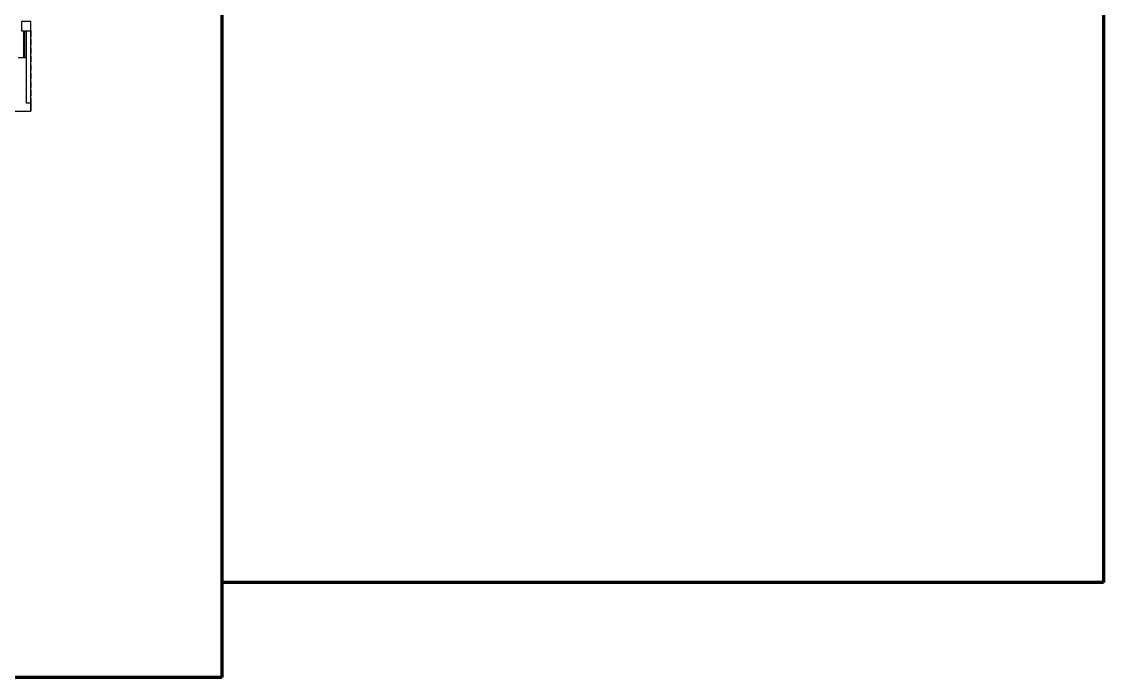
# Model space of a CAD drawing. Header units: metres. Extents: x 51 to 18146, y -212 to 18074.
# Drawn here: x 162.98 to 210.72, y -158.18 to -129.24 of the extents above; entities that cross this region are included whole.
import ezdxf

# ---------------------------------------------------------------- set-up
doc = ezdxf.new("R2010")
doc.units = ezdxf.units.M
doc.linetypes.add('HIDDEN', pattern=[0.375, 0.25, -0.125])
doc.layers.get('0').update_dxf_attribs({"color": 250})
for name, color, linetype in [('AY', 1, 'Continuous'), ('COL', 2, 'Continuous'), ('PA', 7, 'Continuous'), ('VE', 5, 'Continuous')]:
    doc.layers.add(name, color=color, linetype=linetype)
doc.layers.add('ZONAS', color=20, linetype='Continuous', lineweight=50)
doc.layers.get('0').freeze()

# ---------------------------------------------------------------- blocks, each defined once
blk = doc.blocks.new('-COL40-')
at = {"color": 0}
blk.add_lwpolyline([(-0.2, 0.2), (-0.2, -0.2), (0.2, -0.2), (0.2, 0.2)], close=True, dxfattribs=at)

msp = doc.modelspace()

# ---------------------------------------------------------------- linework, layer by layer
at = {"layer": 'AY', "color": 0, "linetype": 'HIDDEN'}
msp.add_line((163.383, -129.639), (163.383, -132.839), dxfattribs=at)
at = {"layer": 'AY', "color": 15}
msp.add_lwpolyline([(153.533, -133.189), (163.383, -133.189), (163.383, -129.238)], dxfattribs=at)
at = {"layer": 'PA', "color": 0}
for p, q in [((163.183, -130.839), (162.833, -130.839)), ((163.183, -130.839), (163.183, -132.839)), ((163.383, -132.839), (163.183, -132.839)), ((163.383, -132.839), (163.383, -133.189)), ((162.983, -133.189), (163.383, -133.189))]:
    msp.add_line(p, q, dxfattribs=at)
at = {"layer": 'VE', "color": 0}
for p, q in [((163.063, -129.639), (163.063, -130.839)), ((163.103, -129.639), (163.103, -130.839)), ((163.183, -129.639), (163.183, -130.839))]:
    msp.add_line(p, q, dxfattribs=at)
at = {"layer": 'ZONAS', "lineweight": 140}
for p, q in [((210.719, -101.634), (210.719, -154.003)), ((171.813, -107.461), (171.813, -158.184)), ((210.719, -154.003), (171.813, -154.003)), ((171.813, -158.184), (115.462, -158.184))]:
    msp.add_line(p, q, dxfattribs=at)

# ---------------------------------------------------------------- block references
at = {"layer": 'COL', "color": 0}
msp.add_blockref('-COL40-', (163.183, -129.438), dxfattribs=at)

doc.saveas('drawing.dxf')
